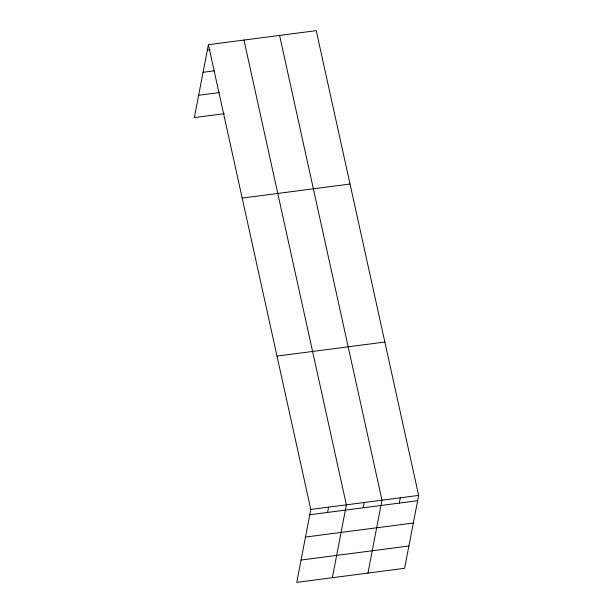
<?xml version="1.0" encoding="UTF-8"?>
<svg xmlns="http://www.w3.org/2000/svg" width="613" height="613" viewBox="0 0 613 613"><rect width="100%" height="100%" fill="white"/><g stroke="black" fill="none" stroke-linecap="round" stroke-linejoin="round"><path stroke-width="0.92" d="M208.389 44.695L310.791 509.464L296.761 582.35L404.611 568.305L418.648 495.419L316.239 30.65L208.389 44.695L194.352 117.581L224.32 113.681M327.572 512.437L328.591 507.15M332.353 577.714L346.383 504.828L243.982 40.06M363.164 507.802L364.183 502.514M367.946 573.078L381.976 500.193L279.574 35.424M399.293 503.097L400.312 497.802M207.37 49.99L210.175 49.622M203.072 72.296L214.312 70.832M198.643 95.276L219.255 92.594M242.181 198.076L350.038 184.023M276.999 356.092L384.857 342.046M310.791 509.464L418.648 495.419M309.772 514.751L417.629 500.706M305.481 537.065L413.338 523.012M301.052 560.044L408.909 545.991"/></g></svg>
